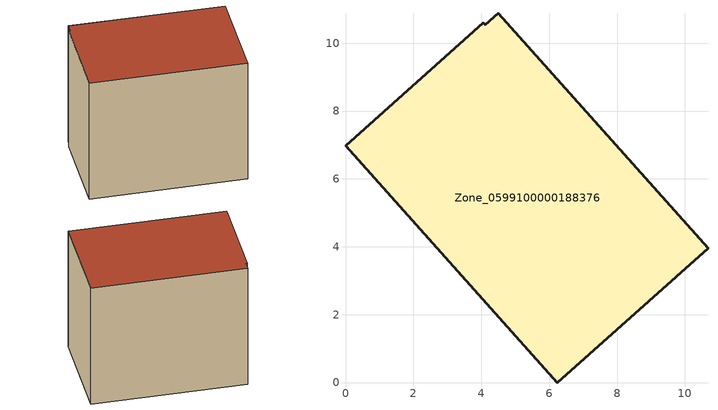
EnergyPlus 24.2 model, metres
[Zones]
Zone_0599100000188376
 floor ground (C_G): 4.5,10.88 10.68,3.96 6.24,0 0,6.98 4.06,10.6 4.12,10.54 z0
 wall outside (C_F): 6.24,0 10.68,3.96 4.5,10.88 4.12,10.54 4.06,10.6 0,6.98 6.24,0 z0:8.08
 roof outside (C_R): 10.68,3.96 4.5,10.88 4.12,10.54 4.06,10.6 0,6.98 6.24,0 z8.08
[BUILDING]
Pand.0599100000188376: North Axis=0; Terrain=City; Loads Convergence Tolerance Value=0.04; Temperature Convergence Tolerance Value=0.4; Solar Distribution=FullExterior; Maximum Number of Warmup Days=25; Minimum Number of Warmup Days=1
[Site:Location]
Rotterdam.The.Hague.AP_ZH_NLD Design_Conditions: Latitude=51.96; Longitude=4.45; Time Zone=1; Elevation=-4.5
[SITE:GROUNDTEMPERATURE:BUILDINGSURFACE]
18, 18, 18, 18, 18, 18, 18, 18, 18, 18, 18, 18
[MATERIAL] Thermal Absorptance=0.9; Solar Absorptance=0.7; Visible Absorptance=0.7
Name | Roughness | Thickness | Conductivity | Density | Specific Heat
G.TI.1965-1974 | MediumSmooth | 0.15 | 0.882353 | 540 | 1210
F.TI.1965-1974 | Rough | 0.3 | 0.697674 | 1920 | 840
R.TI.1965-1974 | MediumRough | 0.2 | 0.232558 | 1500 | 1000
[CONSTRUCTION]
C_G: G.TI.1965-1974
C_F: F.TI.1965-1974
C_R: R.TI.1965-1974
[ZONE]
Zone_0599100000188376: Type=1; Multiplier=1; Ceiling Height=Autocalculate; Volume=Autocalculate; Floor Area=autocalculate; Part of Total Floor Area=Yes
[ZONEINFILTRATION:DESIGNFLOWRATE]
Infil_Zone_0599100000188376: Zone or ZoneList or Space or SpaceList=Zone_0599100000188376; Schedule=AlwaysOn; Design Flow Rate Calculation Method=Flow/Area; Flow Rate per Floor Area=0.003; Constant Term Coefficient=1; Temperature Term Coefficient=0; Velocity Term Coefficient=0; Velocity Squared Term Coefficient=0
[HVACTEMPLATE:ZONE:IDEALLOADSAIRSYSTEM]
Zone_0599100000188376: Maximum Heating Supply Air Temperature=50; Minimum Cooling Supply Air Temperature=13; Maximum Heating Supply Air Humidity Ratio=0.0156; Minimum Cooling Supply Air Humidity Ratio=0.0077; Heating Limit=NoLimit; Cooling Limit=NoLimit; Dehumidification Control Type=ConstantSensibleHeatRatio; Cooling Sensible Heat Ratio=0.7; Dehumidification Setpoint=60; Humidification Control Type=None; Humidification Setpoint=30; Outdoor Air Method=None; Outdoor Air Flow Rate per Person=0.00944; Outdoor Air Flow Rate per Zone Floor Area=0; Outdoor Air Flow Rate per Zone=0; Demand Controlled Ventilation Type=None; Outdoor Air Economizer Type=NoEconomizer; Heat Recovery Type=None; Sensible Heat Recovery Effectiveness=0.7; Latent Heat Recovery Effectiveness=0.65
[ZONECONTROL:THERMOSTAT]
ThermostatControl_Zone_0599100000188376: Zone or ZoneList=Zone_0599100000188376; Control Type Schedule=DualSetpointControlType; Control 1=Thermostat_Zone_0599100000188376; Temperature Difference Between Cutout And Setpoint=0
[THERMOSTATSETPOINT:DUALSETPOINT]
Thermostat_Zone_0599100000188376: Heating Setpoint Temperature Schedule=HeatingSetpoint_Zone_0599100000188376; Cooling Setpoint Temperature Schedule=CoolingSetpoint_Zone_0599100000188376
[SCHEDULE:COMPACT]
HeatingSetpoint_Zone_0599100000188376: Through: 12/31, For: AllDays, Until: 24:00, 21
CoolingSetpoint_Zone_0599100000188376: Through: 12/31, For: AllDays, Until: 24:00, 24
DualSetpointControlType: Through: 12/31, For: AllDays, Until: 24:00, 4
AlwaysOn: Through: 12/31, For: AllDays, Until: 24:00, 1
